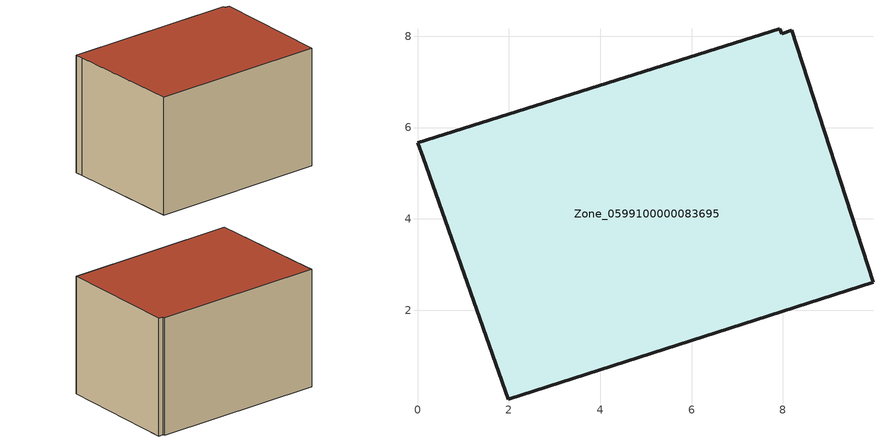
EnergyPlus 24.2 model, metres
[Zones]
Zone_0599100000083695
 floor ground (C_G): 7.93,8.17 7.97,8.05 8.19,8.12 9.97,2.62 1.99,0.05 0.12,5.34 0,5.67 z3.9
 wall outside (C_F): 1.99,0.05 9.97,2.62 8.19,8.12 7.97,8.05 7.93,8.17 0,5.67 0.12,5.34 1.99,0.05 z3.9:9.61
 roof outside (C_R): 8.19,8.12 7.97,8.05 7.93,8.17 0,5.67 0.12,5.34 1.99,0.05 9.97,2.62 z9.61
[BUILDING]
Pand.0599100000083695: North Axis=0; Terrain=City; Loads Convergence Tolerance Value=0.04; Temperature Convergence Tolerance Value=0.4; Solar Distribution=FullExterior; Maximum Number of Warmup Days=25; Minimum Number of Warmup Days=1
[Site:Location]
Rotterdam.The.Hague.AP_ZH_NLD Design_Conditions: Latitude=51.96; Longitude=4.45; Time Zone=1; Elevation=-4.5
[SITE:GROUNDTEMPERATURE:BUILDINGSURFACE]
18, 18, 18, 18, 18, 18, 18, 18, 18, 18, 18, 18
[MATERIAL] Thermal Absorptance=0.9; Solar Absorptance=0.7; Visible Absorptance=0.7
Name | Roughness | Thickness | Conductivity | Density | Specific Heat
G.TI.1946-1964 | MediumSmooth | 0.15 | 1 | 540 | 1210
F.TI.1946-1964 | Rough | 0.3 | 0.857143 | 1920 | 840
R.TI.1946-1964 | MediumRough | 0.2 | 0.277778 | 1500 | 1000
[CONSTRUCTION]
C_G: G.TI.1946-1964
C_F: F.TI.1946-1964
C_R: R.TI.1946-1964
[ZONE]
Zone_0599100000083695: Type=1; Multiplier=1; Ceiling Height=Autocalculate; Volume=Autocalculate; Floor Area=autocalculate; Part of Total Floor Area=Yes
[ZONEINFILTRATION:DESIGNFLOWRATE]
Infil_Zone_0599100000083695: Zone or ZoneList or Space or SpaceList=Zone_0599100000083695; Schedule=AlwaysOn; Design Flow Rate Calculation Method=Flow/Area; Flow Rate per Floor Area=0.003; Constant Term Coefficient=1; Temperature Term Coefficient=0; Velocity Term Coefficient=0; Velocity Squared Term Coefficient=0
[HVACTEMPLATE:ZONE:IDEALLOADSAIRSYSTEM]
Zone_0599100000083695: Maximum Heating Supply Air Temperature=50; Minimum Cooling Supply Air Temperature=13; Maximum Heating Supply Air Humidity Ratio=0.0156; Minimum Cooling Supply Air Humidity Ratio=0.0077; Heating Limit=NoLimit; Cooling Limit=NoLimit; Dehumidification Control Type=ConstantSensibleHeatRatio; Cooling Sensible Heat Ratio=0.7; Dehumidification Setpoint=60; Humidification Control Type=None; Humidification Setpoint=30; Outdoor Air Method=None; Outdoor Air Flow Rate per Person=0.00944; Outdoor Air Flow Rate per Zone Floor Area=0; Outdoor Air Flow Rate per Zone=0; Demand Controlled Ventilation Type=None; Outdoor Air Economizer Type=NoEconomizer; Heat Recovery Type=None; Sensible Heat Recovery Effectiveness=0.7; Latent Heat Recovery Effectiveness=0.65
[ZONECONTROL:THERMOSTAT]
ThermostatControl_Zone_0599100000083695: Zone or ZoneList=Zone_0599100000083695; Control Type Schedule=DualSetpointControlType; Control 1=Thermostat_Zone_0599100000083695; Temperature Difference Between Cutout And Setpoint=0
[THERMOSTATSETPOINT:DUALSETPOINT]
Thermostat_Zone_0599100000083695: Heating Setpoint Temperature Schedule=HeatingSetpoint_Zone_0599100000083695; Cooling Setpoint Temperature Schedule=CoolingSetpoint_Zone_0599100000083695
[SCHEDULE:COMPACT]
HeatingSetpoint_Zone_0599100000083695: Through: 12/31, For: AllDays, Until: 24:00, 21
CoolingSetpoint_Zone_0599100000083695: Through: 12/31, For: AllDays, Until: 24:00, 24
DualSetpointControlType: Through: 12/31, For: AllDays, Until: 24:00, 4
AlwaysOn: Through: 12/31, For: AllDays, Until: 24:00, 1
